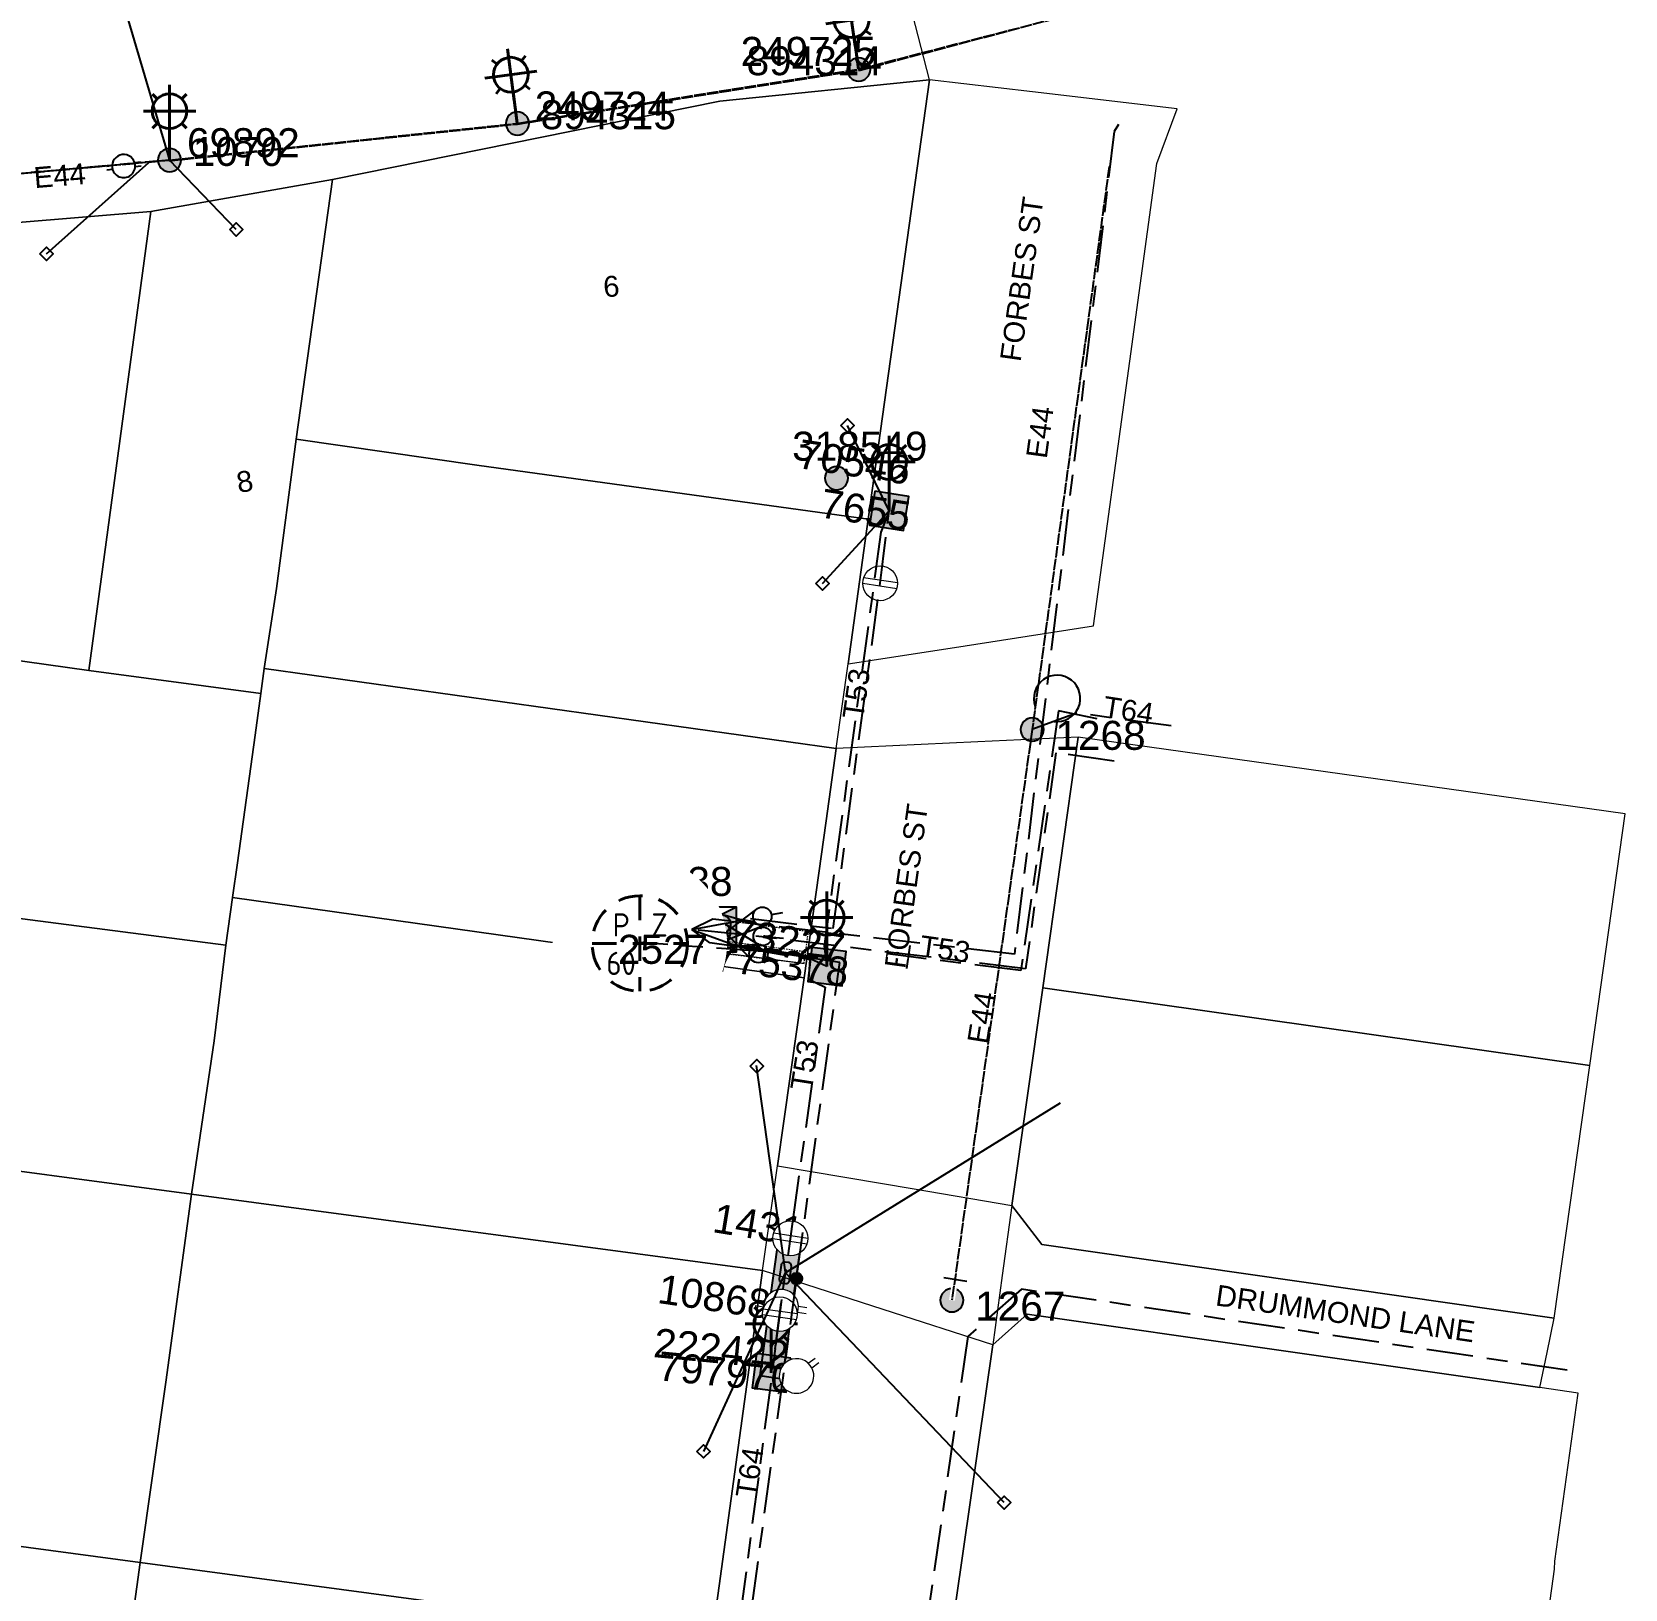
# Model space of a CAD drawing. Header units: metres. Extents: x 307881 to 309377, y 6244646 to 6245709.
# Drawn here: x 308654.1 to 308791.3, y 6245302 to 6245436.1 of the extents above; entities that cross this region are included whole.
import ezdxf
from ezdxf.enums import TextEntityAlignment as Align

# ---------------------------------------------------------------- set-up
doc = ezdxf.new("R2010")
doc.units = ezdxf.units.M
for name, pattern in [('Cable Exist OH', [1, 1, 0]), ('Cable Exist UG', [8.2, 4, -1.2, 1.8, -1.2]), ('Dash', [5, 3, -2]), ('HIDDEN', [0.375, 0.25, -0.125]), ('HIDDEN2', [0.1875, 0.125, -0.0625])]:
    doc.linetypes.add(name, pattern=pattern)
doc.layers.get('0').update_dxf_attribs({"color": 6})
for name, color, linetype in [('_User Miscellaneous7', 7, 'Continuous'), ('Equip_HV_EXT', 7, 'Continuous'), ('Equip_LV_EXT', 7, 'Continuous'), ('Equip_SL_EXT', 7, 'Continuous'), ('Equip_SP_LV_EXT', 7, 'Continuous'), ('Equip_SP_SL_EXT', 7, 'Continuous'), ('Mains_HV_EXT', 7, 'Continuous'), ('Mains_LV_EXT', 7, 'Continuous'), ('Mains_SL_EXT', 7, 'Continuous'), ('Services_SP_EXT', 7, 'Continuous'), ('Sub_SP_EXT', 7, 'Continuous'), ('SupportsOH_SP_TR_HV_LV_SL_EXT', 7, 'Continuous'), ('SupportsUG_SP_LV_EXT', 7, 'Continuous'), ('SupportsUG_SP_LV_SL_EXT', 7, 'Continuous')]:
    doc.layers.add(name, color=color, linetype=linetype)
for name, color, linetype, lineweight in [('Cadastre Buildings_SP_EXT', 9, 'Continuous', 5), ('Cadastre Land Parcels_SP_EXT', 9, 'Continuous', 5), ('Cadastre Other Property_SP_EXT', 9, 'HIDDEN', 5), ('Cadastre Roads_SP_EXT', 9, 'Continuous', 5)]:
    doc.layers.add(name, color=color, linetype=linetype, lineweight=lineweight)
doc.styles.add('COLUMN_LABEL', font='arial.ttf')
doc.styles.add('iecARIAL', font='arial.ttf', dxfattribs={"height": 2})
doc.styles.add('IESYMBOL1', font='isocp.shx')
doc.styles.add('POLE_LABEL', font='arial.ttf')
doc.styles.add('SLCP_LABEL', font='arial.ttf', dxfattribs={"height": 3.5})
doc.styles.get("Standard").update_dxf_attribs({"font": 'arial.ttf'})
doc.styles.add('SWITCH_LABEL', font='arial.ttf', dxfattribs={"height": 2.5})

# ---------------------------------------------------------------- blocks, each defined once
blk = doc.blocks.new('SUB_PADMOUNT_EXT')
for points in [[(0, 0), (-3.84, 1.92), (-3.84, -1.92)], [(0, 0), (3.84, 1.92), (3.84, -1.92)]]:
    blk.add_hatch(color=256).paths.add_polyline_path(points)
for p, q in [((3.84, 1.92), (-3.84, -1.92)), ((-3.84, 1.92), (3.84, -1.92))]:
    blk.add_line(p, q)
blk.add_lwpolyline([(-3.84, -1.92), (3.84, -1.92), (3.84, 1.92), (-3.84, 1.92)], close=True)
for tag, height, flags, p in [('ASSET_NUM', 2.5, 8, (2, 2)), ('STREET_CODE', 0.2, 9, (1.5, 0)), ('CONSTRUCTED_VOLTAGE', 0.2, 9, (1.5, -0.2)), ('OPERATING_VOLTAGE', 0.2, 9, (1.5, -0.6)), ('ORIENTATION', 0.2, 9, (1.5, -0.8)), ('OWNED_BY', 0.2, 9, (1.5, -1)), ('OPERATED_BY', 0.2, 9, (1.5, -1.2)), ('NO_PHASES', 0.2, 9, (1.5, -0.4)), ('MAINTAINED_BY', 0.2, 9, (1.5, -1.4)), ('SECONDARY_VOLTAGE', 0.2, 9, (1.5, -1.6)), ('STATE', 0.2, 9, (1.5, -1.8)), ('SUBSTATION_TYPE', 0.2, 9, (1.5, -2.2)), ('PARENT', 0.2, 9, (1.5, -2)), ('USAGE', 0.2, 9, (1.5, -2.4)), ('LEGEND', 0.2, 9, (1.5, -2.6)), ('LOCATION', 0.2, 9, (1.5, -2.8)), ('STREETNAME', 0.2, 9, (1.5, -3)), ('SUBURB', 0.2, 9, (1.5, -3.2)), ('Z', 0.2, 1, (1.5, -3.6)), ('NOTES', 0.2, 9, (1.5, -3.4))]:
    blk.add_attdef(tag, text='', height=height, dxfattribs=dict(flags=flags)).set_placement(p, align=Align.MIDDLE_LEFT)
blk = doc.blocks.new('COLUMN_EXT')
blk.add_hatch(color=256).paths.add_polyline_path([(-1.49, 1.48), (-1.49, -1.49), (1.48, -1.49), (1.48, 1.48)])
blk.add_lwpolyline([(-1.49, -1.49), (1.48, -1.49), (1.48, 1.48), (-1.49, 1.48)], close=True)
for tag, height, style, flags, p in [('ASSET_NUM', 2.5, 'COLUMN_LABEL', 8, (2, 2)), ('STRUCTURE_PLANT_NUMBER', 0.2, 'POLE_LABEL', 9, (1.81, 0.03)), ('STREET_CODE', 0.2, 'COLUMN_LABEL', 9, (1.81, -0.2))]:
    blk.add_attdef(tag, text='', height=height, dxfattribs=dict(style=style, flags=flags)).set_placement(p, align=Align.MIDDLE_LEFT)
at = {"flags": 9}
for tag, p in [('COLUMN_TYPE', (1.81, -0.4)), ('OWNED_BY', (1.81, -0.6)), ('STATE', (1.81, -0.8)), ('USAGE', (1.81, -1)), ('LEGEND', (1.81, -1.2)), ('LOCATION', (1.81, -1.4)), ('STREETNAME', (1.81, -1.6)), ('SUBURB', (1.81, -1.8)), ('NOTES', (1.81, -2))]:
    blk.add_attdef(tag, text='', height=0.2, dxfattribs=at).set_placement(p, align=Align.MIDDLE_LEFT)
at = {"flags": 1}
blk.add_attdef('Z', (1.81, -2.35), '', height=0.2, dxfattribs=at)
blk = doc.blocks.new('PILLAR_EXT')
blk.add_hatch(color=256).paths.add_polyline_path([(-2.475, 0.99), (-2.475, -0.99), (2.475, -0.99), (2.475, 0.99)])
blk.add_lwpolyline([(-2.475, -0.99), (2.475, -0.99), (2.475, 0.99), (-2.475, 0.99)], close=True)
at = {"style": 'iecARIAL', "flags": 8}
blk.add_attdef('ASSET_NUM', (1.5, 3.5), '', height=2.5, dxfattribs=at)
for tag, p, flags in [('OWNED_BY', (0, -0.2), 9), ('STATE', (0, -0.4), 9), ('SUPPORT_TYPE', (0, -0.6), 9), ('USAGE', (0, -0.8), 9), ('LEGEND', (0, -1), 9), ('LOCATION', (0, -1.2), 9), ('NOTES', (0, -1.4), 9), ('STREETNAME', (0, -1.8), 9), ('SUBURB', (0, -2), 1), ('PARENT', (0, -1.6), 9)]:
    blk.add_attdef(tag, p, '', height=0.2, dxfattribs=dict(flags=flags))
blk = doc.blocks.new('LV_OH_LINKS_OPEN_EXT')
for p, q in [((-0.17, 4.97), (-0.17, 5.46)), ((0.17, 4.97), (0.17, 5.46)), ((-0.17, 3), (-0.17, 2.5)), ((0.17, 3), (0.17, 2.5))]:
    blk.add_line(p, q)
blk.add_lwpolyline([(0, 2.99, 1), (0, 4.98, 1)], format="xyb", close=True)
at = {"flags": 9}
for tag, p in [('ACTUAL_STATUS', (0, 0)), ('CONSTRUCTED_VOLTAGE', (0, -0.2)), ('OPERATING_VOLTAGE', (0, -0.6)), ('ORIENTATION', (0, -0.8)), ('OWNED_BY', (0, -1)), ('STATE', (0, -1.2)), ('SWITCH_TYPE', (0, -1.4)), ('NO_PHASES', (0, -0.4)), ('USAGE', (0, -1.6)), ('LEGEND', (0, -1.8)), ('NOTES', (0, -2))]:
    blk.add_attdef(tag, text='', height=0.2, dxfattribs=at).set_placement(p, align=Align.MIDDLE_LEFT)
at = {"flags": 1}
blk.add_attdef('Z', (0, 0), '', height=0.2, dxfattribs=at)
blk = doc.blocks.new('SL_LANTERN_EXT')
at = {"lineweight": 40}
for p, q in [((-1.46, 5.68), (-1.06, 5.28)), ((0, 1.97), (0, 6.47)), ((1.46, 5.68), (1.06, 5.28)), ((-2.25, 4.22), (2.25, 4.22)), ((-1.46, 2.76), (-1.06, 3.16)), ((1.46, 2.76), (1.06, 3.16)), ((0, 0), (0, 2.72))]:
    blk.add_line(p, q, dxfattribs=at)
blk.add_circle((0, 4.22), 1.5, dxfattribs=at)
at = {"color": 7, "style": 'iecARIAL', "flags": 8}
blk.add_attdef('ASSET_NUM', (1.5, 1.5), '', height=2.5, dxfattribs=at)
for tag, p, height, flags in [('CONSTRUCTED_VOLTAGE', (0.98, -0.65), 0.2, 9), ('CONTROL_TYPE', (0.98, -0.85), 0.2, 9), ('LANTERN_PURPOSE', (0.98, -1.05), 0.2, 9), ('LANTERN_TYPE', (0.98, -1.25), 0.2, 9), ('NO_PHASES', (0.98, -1.45), 0.2, 9), ('LNUMBER', (2.18, -3.25), 2.5, 8), ('OPERATING_VOLTAGE', (0.98, -1.65), 0.2, 9), ('ORIENTATION', (0.98, -1.85), 0.2, 9), ('OWNED_BY', (0.98, -2.05), 0.2, 9), ('STATE', (0.98, -2.25), 0.2, 9), ('USAGE', (0.98, -2.45), 0.2, 9), ('CEXIST', (0.98, -2.65), 0.2, 9), ('CNEW', (0.98, -2.85), 0.2, 9), ('CNUMBER', (0.98, -3.05), 0.2, 9), ('CREMOVE', (0.98, -3.25), 0.2, 9), ('CREPLACE', (0.98, -3.45), 0.2, 9), ('LKINGHEIGHT', (0.98, -3.65), 0.2, 9), ('LBRACKET', (0.98, -3.85), 0.2, 9), ('LBRACKETVOCAB', (0.98, -4.05), 0.2, 9), ('LCATEGORY', (0.98, -4.25), 0.2, 9), ('LCHARGE1', (0.98, -4.45), 0.2, 9), ('LCHARGE1PERCENT', (0.98, -4.65), 0.2, 9), ('LCHARGE2', (0.98, -4.85), 0.2, 9), ('LCHARGE2PERCENT', (0.98, -5.05), 0.2, 9), ('LCHARGE3', (0.98, -5.25), 0.2, 9), ('LCHARGE3PERCENT', (0.98, -5.45), 0.2, 9), ('LEXIST', (0.98, -5.65), 0.2, 9), ('LLAMP', (0.98, -5.85), 0.2, 9), ('LLAMPVOCAB', (0.98, -6.05), 0.2, 9), ('LMAST', (0.98, -6.25), 0.2, 9), ('LMASTVOCAB', (0.98, -6.45), 0.2, 9), ('LNEW', (0.98, -6.65), 0.2, 9), ('LANTNUMBER', (0.98, -6.85), 0.2, 9), ('LOUTREACH', (0.98, -7.25), 0.2, 9), ('LOUTREACHVOCAB', (0.98, -7.45), 0.2, 9), ('LRATECODE', (0.98, -7.65), 0.2, 9), ('LREMOVE', (0.98, -7.85), 0.2, 9), ('LREPLACE', (0.98, -8.05), 0.2, 9), ('LTYPE', (0.98, -8.25), 0.2, 9), ('STREETNAME', (0.98, -9.25), 0.2, 9), ('SUBURB', (0.98, -9.45), 0.2, 1), ('LTYPEVOCAB', (0.98, -8.45), 0.2, 9), ('LEGEND', (0.98, -8.65), 0.2, 9), ('LOCATION', (0.98, -8.85), 0.2, 9), ('NOTES', (0.98, -9.05), 0.2, 9)]:
    blk.add_attdef(tag, p, '', height=height, dxfattribs=dict(flags=flags))
blk = doc.blocks.new('CCP_EXT')
at = {"flags": 9}
for tag, p in [('LEGEND', (0, -1.4)), ('STATE', (0, -1.8)), ('LIFE_SUPPORT', (0, -1.6)), ('NOTES', (0, -2))]:
    blk.add_attdef(tag, text='', height=0.2, dxfattribs=at).set_placement(p, align=Align.MIDDLE_LEFT)
blk.add_wipeout([(0, 0.57), (0.57, 0), (0, -0.57), (-0.57, 0)])
blk.add_lwpolyline([(-0.57, 0), (0, 0.57), (0.57, 0), (0, -0.57), (-0.57, 0)])
at = {"flags": 1}
blk.add_attdef('Z', (0, 0), '', height=0.2, dxfattribs=at)
at = {"flags": 9}
for tag, p in [('CCP_TYPE', (0, 0)), ('CONSTRUCTED_VOLTAGE', (0, -0.2)), ('OPERATING_VOLTAGE', (0, -0.6)), ('ORIENTATION', (0, -0.8)), ('OWNED_BY', (0, -1)), ('NO_PHASES', (0, -0.4)), ('USAGE', (0, -1.2))]:
    blk.add_attdef(tag, text='', height=0.2, dxfattribs=at).set_placement(p, align=Align.MIDDLE_LEFT)
blk = doc.blocks.new('POLE_EXT')
blk.add_hatch(color=256).paths.add_polyline_path([(-1, 0, 1), (1, 0, 1)])
blk.add_lwpolyline([(-1, 0, 1), (1, 0, 1)], format="xyb", close=True)
for tag, height, flags, p in [('pNumber', 2.5, 8, (-17.84, 2.07)), ('OWNED_BY', 0.2, 9, (1.35, -0.4)), ('SPECIAL_USE', 0.2, 9, (1.35, -0.8)), ('STATE', 0.2, 9, (1.35, -1)), ('cLV', 0.2, 9, (1.35, -1.4)), ('PARENT', 0.2, 9, (1.35, -0.6)), ('USAGE', 0.2, 9, (1.35, -1.2)), ('hDepth', 0.2, 9, (1.35, -1.6)), ('hDia', 0.2, 9, (1.35, -1.8)), ('cHV', 0.2, 9, (1.35, -2)), ('LBRACKET', 0.2, 9, (1.35, -2.2)), ('LExisting', 0.2, 9, (1.35, -2.4)), ('LANTNUMBER', 0.2, 9, (1.35, -2.6)), ('LOther', 0.2, 9, (1.35, -2.8)), ('cLinedev', 0.2, 9, (1.35, -3.4)), ('pExisting', 0.2, 9, (1.35, -3.8)), ('LRemove', 0.2, 9, (1.35, -3)), ('LEGEND', 0.2, 9, (1.35, -3.2)), ('LOCATION', 0.2, 9, (1.35, -3.6)), ('PFNUMBER', 0.2, 9, (1.35, -4)), ('NEWPFNUMBER', 0.2, 9, (1.35, -4.2)), ('pFooting', 0.2, 9, (1.35, -4.4)), ('pNew', 0.2, 9, (1.35, -4.6)), ('pRelocate', 0.2, 9, (1.35, -5)), ('pRemove', 0.2, 9, (1.35, -5.2)), ('pReplace', 0.2, 9, (1.35, -5.4)), ('pStay', 0.2, 9, (1.35, -5.6)), ('pType', 0.2, 9, (1.35, -5.8)), ('cspan', 0.2, 9, (1.35, -6)), ('STREETNAME', 0.2, 9, (1.35, -6.2)), ('SUBURB', 0.2, 9, (1.35, -6.4)), ('NOTES', 0.2, 9, (1.35, -6.6)), ('MAINTAINED_BY', 0.2, 9, (1.36, -6.81)), ('OPERATED_BY', 0.2, 9, (1.36, -7.01))]:
    blk.add_attdef(tag, text='', height=height, dxfattribs=dict(flags=flags)).set_placement(p, align=Align.MIDDLE_LEFT)
at = {"style": 'POLE_LABEL'}
for tag, height, flags, p in [('ASSET_NUM', 2.5, 8, (2, 2)), ('STRUCTURE_PLANT_NUMBER', 0.2, 9, (1.35, 0.03)), ('STREET_CODE', 0.2, 9, (1.35, -0.2))]:
    blk.add_attdef(tag, text='', height=height, dxfattribs=dict(at, flags=flags)).set_placement(p, align=Align.MIDDLE_LEFT)
at = {"flags": 1}
blk.add_attdef('Z', (1.35, -7.33), '', height=0.2, dxfattribs=at)
blk = doc.blocks.new('LV_STJ_EXT')
h = blk.add_hatch(color=256)
edge = h.paths.add_edge_path()
edge.add_ellipse((-0.59, 0.13), major_axis=(0.226, 0.226), ratio=1, start_angle=45, end_angle=135)
edge.add_line((-0.91, 0.13), (-0.91, -0.13))
edge.add_ellipse((-0.59, -0.13), major_axis=(0.226, 0.226), ratio=1, start_angle=135, end_angle=225)
edge.add_line((-0.59, -0.45), (0.59, -0.45))
edge.add_ellipse((0.59, -0.13), major_axis=(-0.226, 0.226), ratio=1, start_angle=135, end_angle=225)
edge.add_line((0.91, -0.13), (0.91, 0.13))
edge.add_ellipse((0.59, 0.13), major_axis=(-0.226, 0.226), ratio=1, start_angle=225, end_angle=315)
edge.add_line((0.59, 0.45), (-0.59, 0.45))
blk.add_lwpolyline([(-0.91, 0.13), (-0.91, -0.13, 0.414214), (-0.59, -0.45), (0.59, -0.45, 0.414214), (0.91, -0.13), (0.91, 0.13, 0.414214), (0.59, 0.45), (-0.59, 0.45, 0.414214)], format="xyb", close=True)
at = {"flags": 1}
blk.add_attdef('Z', (0, 0), '', height=0.2, dxfattribs=at)
at = {"flags": 9}
for tag, p in [('ORIENTATION', (0, 0)), ('USAGE', (0, -0.2)), ('LEGEND', (0, -0.4)), ('NOTES', (0, -0.6))]:
    blk.add_attdef(tag, text='', height=0.2, dxfattribs=at).set_placement(p, align=Align.MIDDLE_LEFT)
blk = doc.blocks.new('LV_UG_LINKS_OPEN_EXT')
at = {"lineweight": 20}
for p, q in [((-0.25, 1.47), (-0.25, 2.22)), ((0.25, 1.47), (0.25, 2.22)), ((-0.25, -1.47), (-0.25, -2.22)), ((0.25, -1.47), (0.25, -2.22))]:
    blk.add_line(p, q, dxfattribs=at)
at = {"flags": 9}
for tag, p in [('ACTUAL_STATUS', (0, 0)), ('CONSTRUCTED_VOLTAGE', (0, -0.2)), ('OPERATING_VOLTAGE', (0, -0.6)), ('ORIENTATION', (0, -0.8)), ('STATE', (0, -1)), ('SWITCH_TYPE', (0, -1.2)), ('NO_PHASES', (0, -0.4)), ('USAGE', (0, -1.4)), ('NOTES', (0, -1.6))]:
    blk.add_attdef(tag, text='', height=0.2, dxfattribs=at).set_placement(p, align=Align.MIDDLE_LEFT)
at = {"flags": 1}
blk.add_attdef('Z', (0, 0), '', height=0.2, dxfattribs=at)
blk.add_wipeout([(-0.25, 1.47), (-0.43, 1.43), (-0.61, 1.36), (-0.77, 1.28), (-0.93, 1.17), (-1.07, 1.05), (-1.19, 0.9), (-1.29, 0.75), (-1.38, 0.58), (-1.44, 0.4), (-1.48, 0.22), (-1.49, 0.03), (-1.49, -0.16), (-1.45, -0.34), (-1.4, -0.52), (-1.32, -0.69), (-1.23, -0.85), (-1.11, -1), (-0.98, -1.13), (-0.83, -1.24), (-0.66, -1.34), (-0.49, -1.41), (-0.31, -1.46), (-0.13, -1.49), (0.06, -1.49), (0.25, -1.47), (0.43, -1.43), (0.61, -1.36), (0.77, -1.28), (0.93, -1.17), (1.07, -1.05), (1.19, -0.9), (1.29, -0.75), (1.38, -0.58), (1.44, -0.4), (1.48, -0.22), (1.49, -0.03), (1.49, 0.16), (1.45, 0.34), (1.4, 0.52), (1.32, 0.69), (1.23, 0.85), (1.11, 1), (0.98, 1.13), (0.83, 1.24), (0.66, 1.34), (0.49, 1.41), (0.31, 1.46), (0.13, 1.49), (-0.06, 1.49)])
at = {"lineweight": 20}
blk.add_lwpolyline([(0, -1.49, 1), (0, 1.49, 1)], format="xyb", close=True, dxfattribs=at)
blk = doc.blocks.new('LV_UG_LINKS_CLOSED_EXT')
blk.add_wipeout([(-1.06, 1.06), (-1.18, 0.92), (-1.29, 0.76), (-1.37, 0.59), (-1.43, 0.42), (-1.48, 0.23), (-1.49, 0.05), (-1.49, -0.14), (-1.46, -0.33), (-1.41, -0.51), (-1.33, -0.68), (-1.24, -0.84), (-1.12, -0.99), (-0.99, -1.12), (-0.84, -1.24), (-0.68, -1.33), (-0.51, -1.41), (-0.33, -1.46), (-0.14, -1.49), (0.05, -1.49), (0.23, -1.48), (0.42, -1.43), (0.59, -1.37), (0.76, -1.29), (0.92, -1.18), (1.06, -1.06), (1.18, -0.92), (1.29, -0.76), (1.37, -0.59), (1.43, -0.42), (1.48, -0.23), (1.49, -0.05), (1.49, 0.14), (1.46, 0.33), (1.41, 0.51), (1.33, 0.68), (1.24, 0.84), (1.12, 0.99), (0.99, 1.12), (0.84, 1.24), (0.68, 1.33), (0.51, 1.41), (0.33, 1.46), (0.14, 1.49), (-0.05, 1.49), (-0.23, 1.48), (-0.42, 1.43), (-0.59, 1.37), (-0.76, 1.29), (-0.92, 1.18)])
at = {"lineweight": 20}
for p, q in [((-0.25, -1.48), (-0.25, 1.48)), ((0.25, -1.48), (0.25, 1.48))]:
    blk.add_line(p, q, dxfattribs=at)
blk.add_circle((0, 0), 1.5, dxfattribs=at)
at = {"flags": 9}
for tag, p in [('ACTUAL_STATUS', (0, 0)), ('CONSTRUCTED_VOLTAGE', (0, -0.2)), ('OPERATING_VOLTAGE', (0, -0.6)), ('ORIENTATION', (0, -0.8)), ('STATE', (0, -1)), ('SWITCH_TYPE', (0, -1.2)), ('NO_PHASES', (0, -0.4)), ('USAGE', (0, -1.4)), ('NOTES', (0, -1.6))]:
    blk.add_attdef(tag, text='', height=0.2, dxfattribs=at).set_placement(p, align=Align.MIDDLE_LEFT)
at = {"flags": 1}
blk.add_attdef('Z', (0, 0), '', height=0.2, dxfattribs=at)
blk = doc.blocks.new('LV_UG_DFUSE_CLOSED_EXT')
for points in [[(1, 0), (0, 0)], [(5.04, 0.73), (2.16, -0.72)], [(5.05, -0.71), (2.16, 0.72)], [(6.2, 0.01), (7.2, 0.01)]]:
    blk.add_lwpolyline(points)
for centre in [(1.8, 0), (5.4, 0.01)]:
    blk.add_circle(centre, 0.8)
at = {"flags": 9}
for tag, p in [('ACTUAL_STATUS', (0, 0)), ('CONSTRUCTED_VOLTAGE', (0, -0.2)), ('OPERATING_VOLTAGE', (0, -0.6)), ('ORIENTATION', (0, -0.8)), ('STATE', (0, -1)), ('SWITCH_TYPE', (0, -1.2)), ('NO_PHASES', (0, -0.4)), ('USAGE', (0, -1.4)), ('NOTES', (0, -1.6))]:
    blk.add_attdef(tag, text='', height=0.2, dxfattribs=at).set_placement(p, align=Align.MIDDLE_LEFT)
at = {"flags": 1}
blk.add_attdef('Z', (0, 0), '', height=0.2, dxfattribs=at)
blk = doc.blocks.new('SWG_HOLEC_SU_EXT')
blk.add_line((1.8, -2), (5.8, -2))
for points in [[(1, 0), (0, 0)], [(6.6, 0), (7.6, 0)]]:
    blk.add_lwpolyline(points)
for points in [[(1.8, -0.8, 1), (1.8, 0.8, 1)], [(5.8, -0.8, 1), (5.8, 0.8, 1)]]:
    blk.add_lwpolyline(points, format="xyb", close=True)
at = {"style": 'SWITCH_LABEL', "flags": 8}
blk.add_attdef('ASSET_NUM', text='', height=2.5, rotation=179.9544, dxfattribs=at).set_placement((-2.4, 0), align=Align.MIDDLE_LEFT)
at = {"flags": 1}
blk.add_attdef('Z', (0, 0), '', height=0.2, dxfattribs=at)
at = {"flags": 9}
for tag, p in [('ACTUAL_STATUS', (0, -0.4)), ('CONSTRUCTED_VOLTAGE', (0, -0.6)), ('OPERATING_VOLTAGE', (0, -1)), ('ORIENTATION', (0, -1.2)), ('OWNED_BY', (0, -1.4)), ('NO_PHASES', (0, -0.8)), ('STATE', (0, -1.8)), ('SWITCH_TYPE', (0, -2)), ('STREETNAME', (0, -2.6)), ('SUBURB', (0, -2.8)), ('PARENT', (0, -1.6)), ('USAGE', (0, -2.2)), ('LOCATION', (0, -2.4)), ('NOTES', (0, -3))]:
    blk.add_attdef(tag, text='', height=0.2, dxfattribs=at).set_placement(p, align=Align.MIDDLE_LEFT)
at = {"style": 'SWITCH_LABEL', "flags": 9}
blk.add_attdef('STREET_CODE', text='', height=0.2, dxfattribs=at).set_placement((0, -0.2), align=Align.MIDDLE_LEFT)
blk = doc.blocks.new('End Shackle_EXT')
at = {"flags": 9}
for tag, p in [('STATE', (0, -1.2)), ('USAGE', (0, -1.4)), ('NOTES', (0, -1.6))]:
    blk.add_attdef(tag, text='', height=0.2, dxfattribs=at).set_placement(p, align=Align.MIDDLE_LEFT)
blk.add_wipeout([(0, 0.25), (1.81, 0.25), (1.82, -0.25), (0, -0.25)])
blk.add_line((1.81, -1), (1.81, 1))
at = {"flags": 1}
blk.add_attdef('Z', (0, 0), '', height=0.2, dxfattribs=at)
at = {"flags": 9}
for tag, p in [('CONNECTOR_TYPE', (0, 0)), ('CONSTRUCTED_VOLTAGE', (0, -0.2)), ('OPERATING_VOLTAGE', (0, -0.6)), ('ORIENTATION', (0, -0.8)), ('OWNED_BY', (0, -1)), ('NO_PHASES', (0, -0.4))]:
    blk.add_attdef(tag, text='', height=0.2, dxfattribs=at).set_placement(p, align=Align.MIDDLE_LEFT)
blk = doc.blocks.new('SLCP_ZELL_EXT')
blk.add_wipeout([(-0.24, 7.5), (-0.71, 7.47), (-1.17, 7.41), (-1.64, 7.32), (-2.09, 7.21), (-2.54, 7.06), (-2.98, 6.89), (-3.41, 6.69), (-3.82, 6.46), (-4.22, 6.21), (-4.6, 5.93), (-4.96, 5.63), (-5.31, 5.31), (-5.63, 4.96), (-5.93, 4.6), (-6.21, 4.22), (-6.46, 3.82), (-6.69, 3.41), (-6.89, 2.98), (-7.06, 2.54), (-7.21, 2.09), (-7.32, 1.64), (-7.41, 1.17), (-7.47, 0.71), (-7.5, 0.24), (-7.5, -0.24), (-7.47, -0.71), (-7.41, -1.17), (-7.32, -1.64), (-7.21, -2.09), (-7.06, -2.54), (-6.89, -2.98), (-6.69, -3.41), (-6.46, -3.82), (-6.21, -4.22), (-5.93, -4.6), (-5.63, -4.96), (-5.31, -5.31), (-4.96, -5.63), (-4.6, -5.93), (-4.22, -6.21), (-3.82, -6.46), (-3.41, -6.69), (-2.98, -6.89), (-2.54, -7.06), (-2.09, -7.21), (-1.64, -7.32), (-1.17, -7.41), (-0.71, -7.47), (-0.24, -7.5), (0.24, -7.5), (0.71, -7.47), (1.17, -7.41), (1.64, -7.32), (2.09, -7.21), (2.54, -7.06), (2.98, -6.89), (3.41, -6.69), (3.82, -6.46), (4.22, -6.21), (4.6, -5.93), (4.96, -5.63), (5.31, -5.31), (5.63, -4.96), (5.93, -4.6), (6.21, -4.22), (6.46, -3.82), (6.69, -3.41), (6.89, -2.98), (7.06, -2.54), (7.21, -2.09), (7.32, -1.64), (7.41, -1.17), (7.47, -0.71), (7.5, -0.24), (7.5, 0.24), (7.47, 0.71), (7.41, 1.17), (7.32, 1.64), (7.21, 2.09), (7.06, 2.54), (6.89, 2.98), (6.69, 3.41), (6.46, 3.82), (6.21, 4.22), (5.93, 4.6), (5.63, 4.96), (5.31, 5.31), (4.96, 5.63), (4.6, 5.93), (4.22, 6.21), (3.82, 6.46), (3.41, 6.69), (2.98, 6.89), (2.54, 7.06), (2.09, 7.21), (1.64, 7.32), (1.17, 7.41), (0.71, 7.47), (0.24, 7.5)])
at = {"linetype": 'Dash', "lineweight": 40, "ltscale": 0.7}
for p, q in [((0, 4.11), (0, -4.11)), ((-4.11, 0), (4.11, 0))]:
    blk.add_line(p, q, dxfattribs=at)
blk.add_circle((0, 0), 4.11, dxfattribs=at)
at = {"lineweight": 40, "style": 'IESYMBOL1'}
for s, p in [('P', (-1.6, 0)), ('Z', (1.7, 0)), ('60', (-1.61, -3.31))]:
    blk.add_text(s, height=2, dxfattribs=at).set_placement(p, align=Align.BOTTOM_CENTER)
at = {"style": 'SLCP_LABEL'}
for tag, height, flags, p in [('ASSET_NUM', 2.5, 8, (2, 2)), ('STREET_CODE', 0.2, 9, (0, -0.2))]:
    blk.add_attdef(tag, text='', height=height, dxfattribs=dict(at, flags=flags)).set_placement(p, align=Align.MIDDLE_LEFT)
at = {"flags": 1}
blk.add_attdef('Z', (0, 0), '', height=0.2, dxfattribs=at)
at = {"flags": 9}
for tag, p in [('CONSTRUCTED_VOLTAGE', (0, -0.4)), ('CONTROL_TYPE', (0, -0.6)), ('OPERATING_VOLTAGE', (0, -1)), ('ORIENTATION', (0, -1.2)), ('OWNED_BY', (0, -1.4)), ('NO_PHASES', (0, -0.8)), ('STATE', (0, -2)), ('USAGE', (0, -1.6)), ('LOCATION', (0, -1.8)), ('NOTES', (0, -2.2))]:
    blk.add_attdef(tag, text='', height=0.2, dxfattribs=at).set_placement(p, align=Align.MIDDLE_LEFT)
blk = doc.blocks.new('CONNECTOR_NODE_EXT')
h = blk.add_hatch(color=256)
edge = h.paths.add_edge_path()
edge.add_arc((0, 0), 0.5, 0, 360)
blk.add_circle((0, 0), 0.5)
at = {"flags": 1}
blk.add_attdef('Z', (0, 0), '', height=0.2, dxfattribs=at)
at = {"flags": 9}
for tag, p in [('CONNECTOR_TYPE', (0, 0)), ('CONSTRUCTED_VOLTAGE', (0, -0.2)), ('OPERATING_VOLTAGE', (0, -0.6)), ('ORIENTATION', (0, -0.8)), ('SUBTYPE', (0, -1)), ('NO_PHASES', (0, -0.4)), ('USAGE', (0, -1.2)), ('NOTES', (0, -1.4))]:
    blk.add_attdef(tag, text='', height=0.2, dxfattribs=at).set_placement(p, align=Align.MIDDLE_LEFT)

msp = doc.modelspace()

# ---------------------------------------------------------------- linework, layer by layer
at = {"layer": 'Cadastre Buildings_SP_EXT', "linetype": 'Continuous'}
for points in [[(308791.28, 6245368.74), (308744.19, 6245375.36), (308741.14, 6245353.77), (308788.24, 6245347.06), (308791.28, 6245368.74)], [(308670.81, 6245357.45), (308621.78, 6245363.78), (308618.85, 6245342.54), (308667.84, 6245335.99), (308669.79, 6245349.21), (308670.81, 6245357.45)], [(308788.24, 6245347.06), (308741.14, 6245353.77), (308738.48, 6245335.02), (308741.07, 6245331.66), (308785.17, 6245325.32), (308788.24, 6245347.06)], [(308667.84, 6245335.99), (308618.85, 6245342.54), (308614.48, 6245310.83), (308663.44, 6245304.26), (308665.64, 6245319.79), (308667.84, 6245335.99)], [(308663.44, 6245304.26), (308614.48, 6245310.83), (308607.99, 6245263.75), (308626.27, 6245261.22), (308642.27, 6245259.02), (308656.9, 6245257), (308659.07, 6245272.61), (308661.3, 6245288.75), (308663.44, 6245304.26)], [(308712.66, 6245297.67), (308663.44, 6245304.26), (308661.3, 6245288.75), (308659.07, 6245272.61), (308708.34, 6245265.9), (308710.56, 6245282.08), (308712.66, 6245297.67)]]:
    msp.add_lwpolyline(points, close=True, dxfattribs=at)
at = {"layer": 'Cadastre Land Parcels_SP_EXT', "linetype": 'Continuous'}
for points in [[(308726.12, 6245394.14), (308731.4, 6245431.97), (308713.34, 6245430.15), (308680, 6245423.38), (308676.87, 6245401.01), (308692.42, 6245398.79), (308726.12, 6245394.14)], [(308676.87, 6245401.01), (308680, 6245423.38), (308664.34, 6245420.63), (308659.01, 6245381.11), (308673.82, 6245379.12), (308674.12, 6245381.26), (308675.16, 6245388.16), (308676.87, 6245401.01)], [(308671.37, 6245361.54), (308671.8, 6245364.52), (308673.32, 6245375.52), (308673.82, 6245379.12), (308659.01, 6245381.11), (308647.77, 6245382.69), (308637.34, 6245384.19), (308624.81, 6245385.94), (308622.81, 6245371.28), (308621.78, 6245363.78), (308670.81, 6245357.45), (308671.37, 6245361.54)]]:
    msp.add_lwpolyline(points, close=True, dxfattribs=at)
at = {"layer": 'Cadastre Roads_SP_EXT', "linetype": 'Continuous'}
for points in [[(308741.14, 6245353.77), (308744.19, 6245375.36), (308735.55, 6245374.96), (308723.36, 6245374.39), (308722.5, 6245368.16), (308720.6, 6245354.62), (308718.85, 6245342.28), (308718.3, 6245338.44), (308730.06, 6245336.45), (308738.48, 6245335.02), (308741.14, 6245353.77)], [(308785.17, 6245325.32), (308741.07, 6245331.66), (308738.48, 6245335.02), (308737.66, 6245328.99), (308736.85, 6245323.02), (308739.79, 6245325.66), (308783.95, 6245319.33), (308784.57, 6245322.35), (308785.17, 6245325.32)]]:
    msp.add_lwpolyline(points, close=True, dxfattribs=at)
at = {"layer": 'Mains_LV_EXT', "linetype": 'Cable Exist OH'}
for points in [[(308665.96, 6245425.06), (308695.91, 6245428.22), (308725.39, 6245432.91), (308758.66, 6245441.52)], [(308600.73, 6245420.64), (308642.15, 6245422.91), (308665.96, 6245425.06)], [(308746.86, 6245424.51), (308740.23, 6245376.01)]]:
    msp.add_lwpolyline(points, dxfattribs=at)
at = {"layer": 'Mains_LV_EXT', "linetype": 'Continuous'}
msp.add_lwpolyline([(308742.11, 6245376.71, 3.616386), (308740.5, 6245377.99)], format="xyb", dxfattribs=at)
at = {"layer": 'Mains_LV_EXT', "linetype": 'Cable Exist UG'}
msp.add_lwpolyline([(308752.19, 6245376.32), (308744.04, 6245377.43), (308740.23, 6245376.01)], dxfattribs=at)
at = {"layer": 'Mains_SL_EXT', "linetype": 'Cable Exist OH'}
for points in [[(308725.31, 6245432.8), (308725.41, 6245432.82), (308758.63, 6245441.61)], [(308695.91, 6245428.17), (308695.93, 6245428.17), (308725.31, 6245432.8)], [(308665.94, 6245425), (308695.91, 6245428.17)], [(308665.96, 6245425.06), (308642.15, 6245422.91)]]:
    msp.add_lwpolyline(points, dxfattribs=at)
at = {"layer": 'Services_SP_EXT'}
msp.add_lwpolyline([(308668.47, 6245456.9), (308658.97, 6245448.71), (308665.96, 6245425.06)], dxfattribs=at)

# ---------------------------------------------------------------- block references
at = {"layer": 'Equip_HV_EXT'}
ref = msp.add_blockref('SWG_HOLEC_SU_EXT', (308712.75, 6245359.68), dxfattribs=dict(at, rotation=171.9328334443652))
ref.add_attrib('ASSET_NUM', 'E238', dxfattribs={"layer": '0', "height": 2.5, "style": 'SWITCH_LABEL'}).set_placement((308710.35, 6245360.93), align=Align.BOTTOM_CENTER)
at = {"layer": 'Equip_LV_EXT'}
for name, p, rotation in [('LV_UG_DFUSE_CLOSED_EXT', (308711.69, 6245358.92), 10.58537326282556), ('LV_UG_DFUSE_CLOSED_EXT', (308711.59, 6245358.55), 340.0367752026052), ('LV_UG_DFUSE_CLOSED_EXT', (308711.65, 6245358.71), 354.4921256899091), ('LV_STJ_EXT', (308718.98, 6245329.22), 262.629939790816)]:
    msp.add_blockref(name, p, dxfattribs=dict(at, rotation=rotation))
at = {"layer": 'Equip_SP_LV_EXT', "rotation": 97.44031867610394}
msp.add_blockref('LV_OH_LINKS_OPEN_EXT', (308665.96, 6245425.06), dxfattribs=at)
at = {"layer": 'Equip_SP_SL_EXT'}
ref = msp.add_blockref('SL_LANTERN_EXT', (308725.28, 6245432.93), dxfattribs=dict(at, rotation=8.132963784529304))
ref.add_attrib('ASSET_NUM', '249725', dxfattribs={"layer": '0', "height": 2.5, "rotation": 0.0348, "style": 'iecARIAL'}).set_placement((308726.78, 6245434.43), align=Align.MIDDLE_RIGHT)
ref = msp.add_blockref('SL_LANTERN_EXT', (308695.9, 6245428.23), dxfattribs=dict(at, rotation=7.518523977958304))
ref.add_attrib('ASSET_NUM', '249724', dxfattribs={"layer": '0', "height": 2.5, "rotation": 359.8593, "style": 'iecARIAL'}).set_placement((308697.4, 6245429.73), align=Align.MIDDLE_LEFT)
ref = msp.add_blockref('SL_LANTERN_EXT', (308665.96, 6245425.06), dxfattribs=at)
ref.add_attrib('ASSET_NUM', '69892', dxfattribs={"layer": '0', "height": 2.5, "rotation": 359.9886, "style": 'iecARIAL'}).set_placement((308667.46, 6245426.56), align=Align.MIDDLE_LEFT)
ref = msp.add_blockref('SL_LANTERN_EXT', (308727.92, 6245394.84), dxfattribs=at)
ref.add_attrib('ASSET_NUM', '70546', dxfattribs={"layer": '0', "height": 2.5, "rotation": 351.2494, "style": 'iecARIAL'}).set_placement((308729.42, 6245396.34), align=Align.BOTTOM_RIGHT)
ref = msp.add_blockref('SL_LANTERN_EXT', (308722.54, 6245355.59), dxfattribs=at)
ref.add_attrib('ASSET_NUM', '73227', dxfattribs={"layer": '0', "height": 2.5, "rotation": 351.2678, "style": 'iecARIAL'}).set_placement((308724.04, 6245357.09), align=Align.MIDDLE_RIGHT)
ref = msp.add_blockref('SL_LANTERN_EXT', (308717.77, 6245320.59), dxfattribs=at)
ref.add_attrib('ASSET_NUM', '222422', dxfattribs={"layer": '0', "height": 2.5, "rotation": 354.4807, "style": 'iecARIAL'}).set_placement((308719.27, 6245322.09), align=Align.MIDDLE_RIGHT)
at = {"layer": 'Services_SP_EXT'}
for p in [(308655.36, 6245416.99), (308722.18, 6245388.6), (308716.52, 6245347.01), (308711.94, 6245313.84), (308737.82, 6245309.42)]:
    msp.add_blockref('CCP_EXT', p, dxfattribs=at)
at = {"layer": 'Sub_SP_EXT'}
ref = msp.add_blockref('SUB_PADMOUNT_EXT', (308710.94, 6245358.78), dxfattribs=at)
ref.add_attrib('ASSET_NUM', '8463', dxfattribs={"layer": '0', "height": 2.5}).set_placement((308712.94, 6245359.53), align=Align.MIDDLE_RIGHT)
at = {"layer": 'SupportsOH_SP_TR_HV_LV_SL_EXT'}
ref = msp.add_blockref('POLE_EXT', (308725.3, 6245432.87), dxfattribs=at)
ref.add_attrib('ASSET_NUM', '894314', dxfattribs={"layer": '0', "height": 2.5, "style": 'POLE_LABEL'}).set_placement((308727.3, 6245433.62), align=Align.MIDDLE_RIGHT)
ref = msp.add_blockref('POLE_EXT', (308695.91, 6245428.22), dxfattribs=at)
ref.add_attrib('ASSET_NUM', '894315', dxfattribs={"layer": '0', "height": 2.5, "style": 'POLE_LABEL'}).set_placement((308697.91, 6245428.97), align=Align.MIDDLE_LEFT)
ref = msp.add_blockref('POLE_EXT', (308665.96, 6245425.06), dxfattribs=at)
ref.add_attrib('ASSET_NUM', '1070', dxfattribs={"layer": '0', "height": 2.5, "rotation": 359.9603, "style": 'POLE_LABEL'}).set_placement((308667.96, 6245425.81), align=Align.MIDDLE_LEFT)
ref = msp.add_blockref('POLE_EXT', (308740.23, 6245376.01), dxfattribs=at)
ref.add_attrib('ASSET_NUM', '1268', dxfattribs={"layer": '0', "height": 2.5, "rotation": 0.0244, "style": 'POLE_LABEL'}).set_placement((308742.23, 6245376.76), align=Align.TOP_LEFT)
ref = msp.add_blockref('POLE_EXT', (308733.32, 6245326.85), dxfattribs=at)
ref.add_attrib('ASSET_NUM', '1267', dxfattribs={"layer": '0', "height": 2.5, "rotation": 359.9771, "style": 'POLE_LABEL'}).set_placement((308735.32, 6245327.6), align=Align.TOP_LEFT)
at = {"layer": 'SupportsUG_SP_LV_EXT'}
ref = msp.add_blockref('PILLAR_EXT', (308718.98, 6245329.22), dxfattribs=dict(at, rotation=82.0434152266407))
ref.add_attrib('ASSET_NUM', '1431', dxfattribs={"layer": '0', "height": 2.5, "rotation": 350.7274, "style": 'iecARIAL'}).set_placement((308720.48, 6245332.72), align=Align.MIDDLE_RIGHT)
ref = msp.add_blockref('PILLAR_EXT', (308718.09, 6245322.68), dxfattribs=dict(at, rotation=82.1384016910832))
ref.add_attrib('ASSET_NUM', '108680', dxfattribs={"layer": '0', "height": 2.5, "rotation": 351.6656, "style": 'iecARIAL'}).set_placement((308719.59, 6245326.18), align=Align.MIDDLE_RIGHT)
at = {"layer": 'SupportsUG_SP_LV_SL_EXT'}
ref = msp.add_blockref('COLUMN_EXT', (308727.92, 6245394.84), dxfattribs=dict(at, rotation=261.1656852494664))
ref.add_attrib('ASSET_NUM', '7655', dxfattribs={"layer": '0', "height": 2.5, "rotation": 351.2019, "style": 'COLUMN_LABEL'}).set_placement((308729.92, 6245395.59), align=Align.TOP_RIGHT)
ref = msp.add_blockref('COLUMN_EXT', (308722.57, 6245355.59), dxfattribs=dict(at, rotation=263.1796159767687))
ref.add_attrib('ASSET_NUM', '775378', dxfattribs={"layer": '0', "height": 2.5, "rotation": 353.0778, "style": 'COLUMN_LABEL'}).set_placement((308724.57, 6245356.34), align=Align.TOP_RIGHT)
ref = msp.add_blockref('COLUMN_EXT', (308717.77, 6245320.59), dxfattribs=dict(at, rotation=172.4560786145654))
ref.add_attrib('ASSET_NUM', '797970', dxfattribs={"layer": '0', "height": 2.5, "rotation": 354.4807, "style": 'COLUMN_LABEL'}).set_placement((308719.77, 6245321.34), align=Align.TOP_RIGHT)

# ---------------------------------------------------------------- texts
at = {"layer": '_User Miscellaneous7'}
for s, rotation, p in [('E44', 4.7926, (308654.35, 6245422.64)), ('E44', 82.22, (308741.48, 6245399.28)), ('T53', 81.7953, (308725.67, 6245376.83)), ('T64', 351.1292, (308746.24, 6245377.13)), ('T53', 351.9729, (308730.46, 6245356.52)), ('E44', 80.9166, (308736.41, 6245348.85)), ('T53', 80.9577, (308721.17, 6245344.83)), ('T64', 81.5479, (308716.47, 6245309.75))]:
    msp.add_text(s, height=1.8, rotation=rotation, dxfattribs=at).set_placement(p)
at = {"layer": 'Cadastre Land Parcels_SP_EXT'}
for s, rotation, p in [('6', 3.9789, (308703.36, 6245413.24)), ('8', 9.8072, (308671.9, 6245396.38))]:
    msp.add_text(s, height=1.8, rotation=rotation, dxfattribs=at).set_placement(p)
at = {"layer": 'Cadastre Roads_SP_EXT'}
for s, rotation, p in [('FORBES ST', 81.9782, (308739.23, 6245407.63)), ('FORBES ST', 82.0821, (308729.3, 6245355.35)), ('DRUMMOND LANE', 351.8248, (308755.94, 6245326.42))]:
    msp.add_text(s, height=1.8, rotation=rotation, dxfattribs=at).set_placement(p)

# ---------------------------------------------------------------- next in the draw order: block references
at = {"layer": 'Mains_HV_EXT', "rotation": 351.7816934671434}
msp.add_blockref('End Shackle_EXT', (308727.8, 6245356.68), dxfattribs=at)
at = {"layer": 'Services_SP_EXT'}
for p in [(308671.71, 6245419.08), (308655.36, 6245416.99), (308724.33, 6245402.2), (308722.18, 6245388.6), (308709.36, 6245357.56), (308716.52, 6245347.01), (308711.94, 6245313.84), (308737.82, 6245309.42)]:
    msp.add_blockref('CCP_EXT', p, dxfattribs=at)

# ---------------------------------------------------------------- next in the draw order: linework, layer by layer
at = {"layer": 'Cadastre Buildings_SP_EXT', "linetype": 'Continuous'}
for points in [[(308659.01, 6245381.11), (308664.34, 6245420.63), (308646.66, 6245419.18), (308648.69, 6245402.32), (308648.52, 6245390.51), (308647.77, 6245382.69), (308659.01, 6245381.11)], [(308717.01, 6245329.41), (308667.84, 6245335.99), (308665.64, 6245319.79), (308663.44, 6245304.26), (308712.66, 6245297.67), (308717.01, 6245329.41)], [(308783.95, 6245319.33), (308739.79, 6245325.66), (308736.85, 6245323.02), (308733.04, 6245296.45), (308783.23, 6245289.35), (308785.19, 6245303.69), (308785.23, 6245304.37), (308787.24, 6245318.86), (308783.95, 6245319.33)]]:
    msp.add_lwpolyline(points, close=True, dxfattribs=at)
at = {"layer": 'Cadastre Roads_SP_EXT', "linetype": 'Continuous'}
msp.add_lwpolyline([(308736.85, 6245323.02), (308727.39, 6245326.07), (308717.01, 6245329.41), (308712.66, 6245297.67), (308710.56, 6245282.08), (308708.34, 6245265.9), (308706.2, 6245250.17), (308700.66, 6245209.4), (308711.91, 6245213.16), (308721.47, 6245216.35), (308726.55, 6245251.47), (308728.66, 6245266.04), (308730.83, 6245281.15), (308733.04, 6245296.45), (308736.85, 6245323.02)], close=True, dxfattribs=at)
at = {"layer": 'Mains_HV_EXT', "linetype": 'Cable Exist UG'}
msp.add_lwpolyline([(308745.82, 6245376.93), (308742.49, 6245377.62), (308739.25, 6245355.26), (308727.8, 6245356.68)], dxfattribs=at)
at = {"layer": 'Services_SP_EXT'}
msp.add_lwpolyline([(308655.36, 6245416.99), (308664.18, 6245424.84)], dxfattribs=at)

# ---------------------------------------------------------------- next in the draw order: block references
for p in [(308671.71, 6245419.08), (308724.33, 6245402.2), (308709.36, 6245357.56)]:
    msp.add_blockref('CCP_EXT', p, dxfattribs=at)

# ---------------------------------------------------------------- next in the draw order: linework, layer by layer
at = {"layer": 'Cadastre Buildings_SP_EXT', "linetype": 'Continuous'}
for points in [[(308726.12, 6245394.14), (308692.42, 6245398.79), (308676.87, 6245401.01), (308675.16, 6245388.16), (308674.12, 6245381.26), (308723.36, 6245374.39), (308724.38, 6245381.67), (308726.12, 6245394.14)], [(308723.36, 6245374.39), (308674.12, 6245381.26), (308673.82, 6245379.12), (308673.32, 6245375.52), (308671.8, 6245364.52), (308671.37, 6245361.54), (308720.6, 6245354.62), (308722.5, 6245368.16), (308723.36, 6245374.39)], [(308720.6, 6245354.62), (308671.37, 6245361.54), (308670.81, 6245357.45), (308669.79, 6245349.21), (308667.84, 6245335.99), (308717.01, 6245329.41), (308718.3, 6245338.44), (308718.85, 6245342.28), (308720.6, 6245354.62)]]:
    msp.add_lwpolyline(points, close=True, dxfattribs=at)
at = {"layer": 'Cadastre Other Property_SP_EXT', "linetype": 'HIDDEN2'}
for points in [[(308708.22, 6245357.42), (308720.59, 6245355.87), (308720.97, 6245358.6), (308708.6, 6245360.24), (308708.22, 6245357.42)], [(308720.59, 6245355.87), (308720.73, 6245356.86), (308713.19, 6245357.85), (308713.43, 6245359.59), (308708.97, 6245360.17), (308708.59, 6245357.45), (308720.59, 6245355.87)]]:
    msp.add_lwpolyline(points, close=True, dxfattribs=at)
at = {"layer": 'Cadastre Roads_SP_EXT', "linetype": 'Continuous'}
msp.add_lwpolyline([(308646.66, 6245419.18), (308664.34, 6245420.63), (308680, 6245423.38), (308713.34, 6245430.15), (308731.4, 6245431.97), (308731.4, 6245431.97), (308727.06, 6245448.83), (308722.62, 6245466.06), (308719.99, 6245465.33), (308713.82, 6245463.68), (308707.63, 6245462.12), (308701.42, 6245460.63), (308695.19, 6245459.22), (308688.94, 6245457.89), (308682.68, 6245456.64), (308676.4, 6245455.47), (308670.11, 6245454.38), (308663.8, 6245453.38), (308657.48, 6245452.45), (308651.15, 6245451.6)], dxfattribs=at)
msp.add_lwpolyline([(308752.7, 6245429.47), (308740.25, 6245430.93), (308731.4, 6245431.97), (308726.12, 6245394.14), (308724.38, 6245381.67), (308733.16, 6245383.03), (308745.52, 6245384.95), (308748.63, 6245407.74), (308750.95, 6245424.78), (308752.7, 6245429.47)], close=True, dxfattribs=at)
at = {"layer": 'Services_SP_EXT'}
for points in [[(308671.71, 6245419.08), (308665.96, 6245425.06)], [(308727.92, 6245394.84), (308724.33, 6245402.2)], [(308709.36, 6245357.56), (308710.94, 6245358.78)]]:
    msp.add_lwpolyline(points, dxfattribs=at)

# ---------------------------------------------------------------- next in the draw order: block references
at = {"layer": 'Equip_HV_EXT'}
ref = msp.add_blockref('SWG_HOLEC_SU_EXT', (308712.48, 6245357.65), dxfattribs=dict(at, rotation=170.9768700770421))
ref.add_attrib('ASSET_NUM', 'E239', dxfattribs={"layer": '0', "height": 2.5, "style": 'SWITCH_LABEL'}).set_placement((308710.08, 6245358.9), align=Align.TOP_RIGHT)
at = {"layer": 'Equip_LV_EXT'}
for p, rotation in [((308718.61, 6245326.3), 81.54780974936092), ((308719.94, 6245320.33), 127.3762399254069)]:
    msp.add_blockref('LV_UG_LINKS_OPEN_EXT', p, dxfattribs=dict(at, rotation=rotation))
at = {"layer": 'SupportsOH_SP_TR_HV_LV_SL_EXT'}
ref = msp.add_blockref('POLE_EXT', (308723.39, 6245397.67), dxfattribs=at)
ref.add_attrib('ASSET_NUM', '318549', dxfattribs={"layer": '0', "height": 2.5, "style": 'POLE_LABEL'}).set_placement((308725.39, 6245398.42), align=Align.BOTTOM_CENTER)

# ---------------------------------------------------------------- next in the draw order: block references
at = {"layer": 'Equip_HV_EXT'}
msp.add_blockref('CONNECTOR_NODE_EXT', (308719.94, 6245328.72), dxfattribs=at)
at = {"layer": 'Equip_LV_EXT'}
for p, rotation in [((308727.14, 6245388.61), 81.35673286403346), ((308719.41, 6245332.19), 260.8852124253562), ((308718.5, 6245325.66), 262.1060902126259)]:
    msp.add_blockref('LV_UG_LINKS_CLOSED_EXT', p, dxfattribs=dict(at, rotation=rotation))
at = {"layer": 'Equip_SL_EXT'}
ref = msp.add_blockref('SLCP_ZELL_EXT', (308706.45, 6245357.58), dxfattribs=at)
ref.add_attrib('ASSET_NUM', '2527', dxfattribs={"layer": '0', "height": 2.5, "style": 'SLCP_LABEL'}).set_placement((308708.45, 6245358.33), align=Align.TOP_CENTER)

# ---------------------------------------------------------------- next in the draw order: linework, layer by layer
at = {"layer": 'Mains_HV_EXT', "linetype": 'Cable Exist UG'}
for points in [[(308747.67, 6245428.12), (308747.29, 6245427.53), (308738.7, 6245356.67), (308712.75, 6245359.68), (308710.94, 6245358.78)], [(308719.94, 6245328.72), (308723.67, 6245355.94), (308712.48, 6245357.65), (308710.94, 6245358.78)], [(308719.94, 6245328.72), (308715.17, 6245293.95)]]:
    msp.add_lwpolyline(points, dxfattribs=at)
at = {"layer": 'Mains_LV_EXT', "linetype": 'Cable Exist UG'}
for points in [[(308727.14, 6245388.61), (308727.92, 6245394.84)], [(308710.94, 6245358.78), (308715.99, 6245359.73), (308723.1, 6245358.87), (308727.14, 6245388.61)], [(308747.28, 6245373.3), (308742.27, 6245374.01), (308739.67, 6245355.41), (308715.46, 6245358.34), (308710.94, 6245358.78)], [(308710.94, 6245358.78), (308715.23, 6245357.23), (308721.1, 6245356.21), (308720.96, 6245354.51), (308722.42, 6245353.82), (308719.74, 6245334.65), (308718.98, 6245329.22)], [(308702.31, 6245290.99), (308706.76, 6245292.07), (308714.04, 6245291.35), (308718.17, 6245322.96), (308718.98, 6245329.22)], [(308718.09, 6245322.68), (308718.99, 6245329.27)]]:
    msp.add_lwpolyline(points, dxfattribs=at)
at = {"layer": 'Mains_SL_EXT', "linetype": 'Cable Exist UG'}
for points in [[(308727.92, 6245394.84), (308727.21, 6245393.01), (308722.32, 6245357.36), (308722.54, 6245355.59)], [(308722.54, 6245355.59), (308720.68, 6245356.47), (308717.05, 6245356.89), (308706.42, 6245357.66)]]:
    msp.add_lwpolyline(points, dxfattribs=at)
at = {"layer": 'Services_SP_EXT'}
for points in [[(308722.18, 6245388.6), (308727.92, 6245394.84)], [(308718.99, 6245329.27), (308716.49, 6245347.06)], [(308742.65, 6245343.84), (308718.98, 6245329.22)], [(308718.98, 6245329.28), (308711.94, 6245313.84)], [(308737.82, 6245309.42), (308718.98, 6245329.22)]]:
    msp.add_lwpolyline(points, dxfattribs=at)

# ---------------------------------------------------------------- next in the draw order: block references
at = {"layer": 'Mains_LV_EXT', "rotation": 80.91650574415678}
msp.add_blockref('End Shackle_EXT', (308733.32, 6245326.85), dxfattribs=at)

# ---------------------------------------------------------------- next in the draw order: block references
at = {"layer": 'Mains_SL_EXT', "rotation": 80.91650574415678}
msp.add_blockref('End Shackle_EXT', (308733.32, 6245326.85), dxfattribs=at)

# ---------------------------------------------------------------- next in the draw order: linework, layer by layer
at = {"layer": 'Mains_HV_EXT', "linetype": 'Cable Exist UG'}
msp.add_lwpolyline([(308786.29, 6245320.82), (308739.3, 6245327.81), (308734.68, 6245323.73), (308730.95, 6245297.65), (308723.51, 6245289.39)], dxfattribs=at)
at = {"layer": 'Mains_LV_EXT', "linetype": 'Cable Exist OH'}
msp.add_lwpolyline([(308740.23, 6245376.01), (308733.32, 6245326.85)], dxfattribs=at)
at = {"layer": 'Mains_SL_EXT', "linetype": 'Cable Exist OH'}
msp.add_lwpolyline([(308746.86, 6245424.51), (308740.23, 6245376.01), (308733.32, 6245326.85)], dxfattribs=at)

doc.saveas('drawing.dxf')
